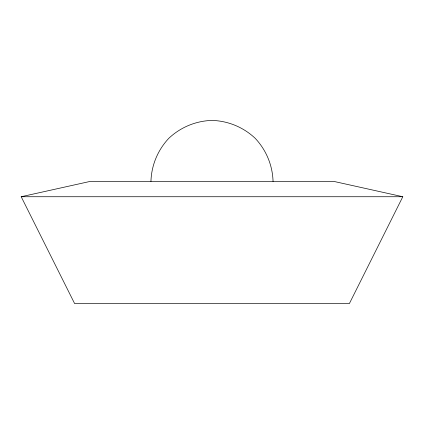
<?xml version="1.0" encoding="UTF-8"?>
<svg xmlns="http://www.w3.org/2000/svg" width="424" height="424" viewBox="0 0 424 424"><rect width="100%" height="100%" fill="white"/><g stroke="black" fill="none" stroke-linecap="round" stroke-linejoin="round"><path stroke-width="0.64" d="M150.944 181.472C151.41 165.365 157.765 150.017 168.826 138.298C180.544 127.237 195.893 120.882 212 120.416C228.107 120.882 243.456 127.237 255.174 138.298C266.235 150.017 272.59 165.365 273.056 181.472M402.8 196.736L349.376 303.584L74.624 303.584L21.2 196.736L89.888 181.472L334.112 181.472L402.8 196.736L21.2 196.736"/></g></svg>
